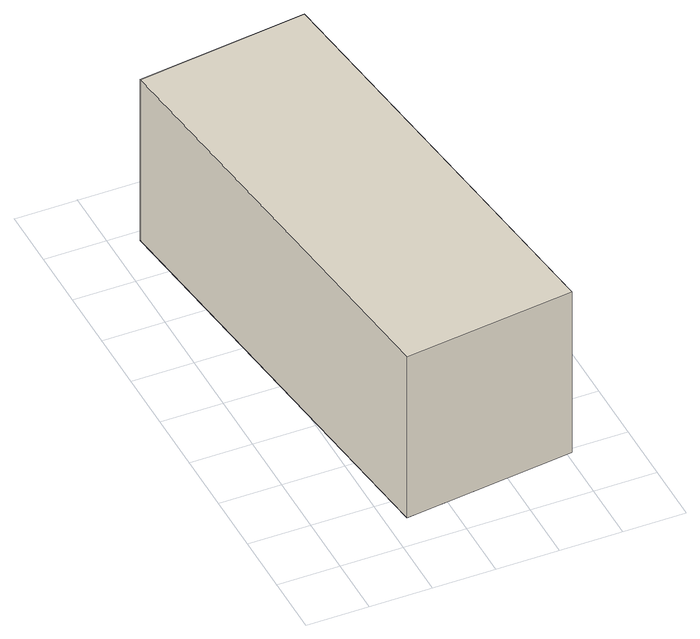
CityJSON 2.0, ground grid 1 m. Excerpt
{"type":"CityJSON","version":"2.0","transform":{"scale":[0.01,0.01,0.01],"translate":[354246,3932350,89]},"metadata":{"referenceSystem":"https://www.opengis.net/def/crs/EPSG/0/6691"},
"CityObjects":{
"building1":{"type":"Building","attributes":{"BuildingIDAttribute.prefecture":"14","BuildingIDAttribute.city":"14153","BuildingDetailAttribute.surveyYear":2015},"geometry":[{"type":"Solid","lod":"1","boundaries":[[[[0,1,2,3]],[[2,4,5,3]],[[1,6,4,2]],[[0,7,6,1]],[[3,5,7,0]],[[4,6,7,5]]]]}]}
},
"vertices":[
[132,58,59],[44,781,59],[319,816,59],[408,92,59],[319,816,359],[408,92,359],[44,781,359],[132,58,359]
]}
